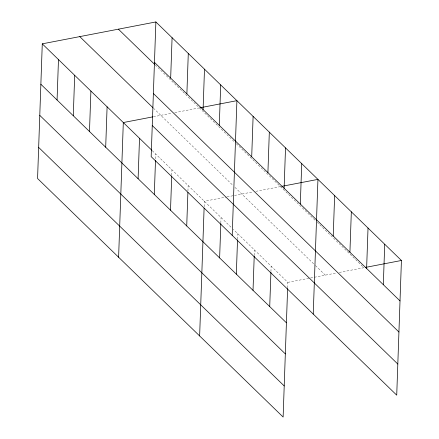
<?xml version="1.0" encoding="UTF-8"?>
<svg xmlns="http://www.w3.org/2000/svg" width="439" height="439" viewBox="0 0 439 439"><rect width="100%" height="100%" fill="white"/><g stroke="black" fill="none" stroke-linecap="round" stroke-linejoin="round"><path stroke-width="0.33" stroke-dasharray="2.19 1.65" d="M155.554 158.83L155.724 154.034M171.737 175.26L171.929 169.778M187.941 191.003L188.133 185.521M204.151 206.747L204.344 201.265L226.431 197.007M220.844 222.968L221.036 217.486M237.543 239.184L237.735 233.702M254.241 255.405L254.433 249.923M270.94 271.626L271.132 266.144M287.638 287.847L287.83 282.365L233.318 229.41M153.43 116.747L172.115 113.147M174.782 112.631L199.421 107.884M227.1 196.881L233.795 195.591M234.464 195.459L253.149 191.859M255.811 191.349L280.45 186.602M287.83 282.365L309.918 278.106M310.587 277.98L336.636 272.959M339.303 272.449L363.942 267.702L317.287 222.381M155.219 64.95L235.759 143.191M236.253 143.668L315.323 220.471M153.43 108.17L232.988 185.456M234.953 187.365L315.004 265.123M315.493 265.6L325.315 275.143M152.284 150.698L231.353 227.501"/><path stroke-width="0.66" d="M155.872 21.95L151.17 156.635L396.724 395.166L401.427 260.481L155.872 21.95L42.276 43.834L37.573 178.519L283.128 417.05L287.611 288.533M57.07 100.004L58.48 59.578M73.28 115.748L74.69 75.321M89.485 131.491L90.895 91.065M105.689 147.235L107.1 106.809M118.607 257.238L123.31 122.547L152.761 116.873M138.104 178.722L139.514 138.29M154.308 194.466L155.505 160.202M170.667 78.12L172.083 37.694M170.519 210.204L171.715 175.946M186.877 93.864L188.287 53.437M186.723 225.948L187.897 192.375M203.081 109.607L204.492 69.181M199.635 335.95L204.102 208.119M219.286 125.351L220.702 84.919M219.626 257.912L220.822 223.649M232.204 235.353L236.906 100.663L200.091 107.758M236.325 274.134L237.521 239.87M251.701 156.838L253.111 116.406M253.023 290.355L254.219 256.091M267.911 172.576L269.321 132.15M269.722 306.57L270.918 272.312M284.115 188.32L285.526 147.894M300.32 204.064L301.73 163.637M313.237 314.066L317.94 179.381L281.789 186.345M333.223 236.028L334.639 195.596M349.921 252.249L351.332 211.817M366.62 268.465L368.03 228.039M383.318 284.686L384.729 244.26M365.281 267.444L401.427 260.481M154.462 62.376L400.017 300.907M118.387 29.172L154.731 64.473M153.376 93.485L398.93 332.01M79.766 36.613L152.937 107.692M152.256 125.532L397.811 364.057M42.276 43.834L151.795 150.22M40.865 84.266L286.415 322.791M39.779 115.369L285.334 353.9M38.659 147.416L284.214 385.947"/></g></svg>
